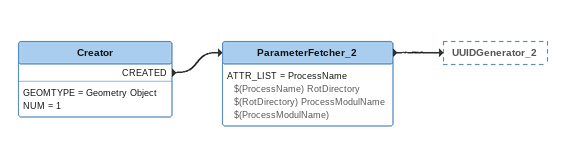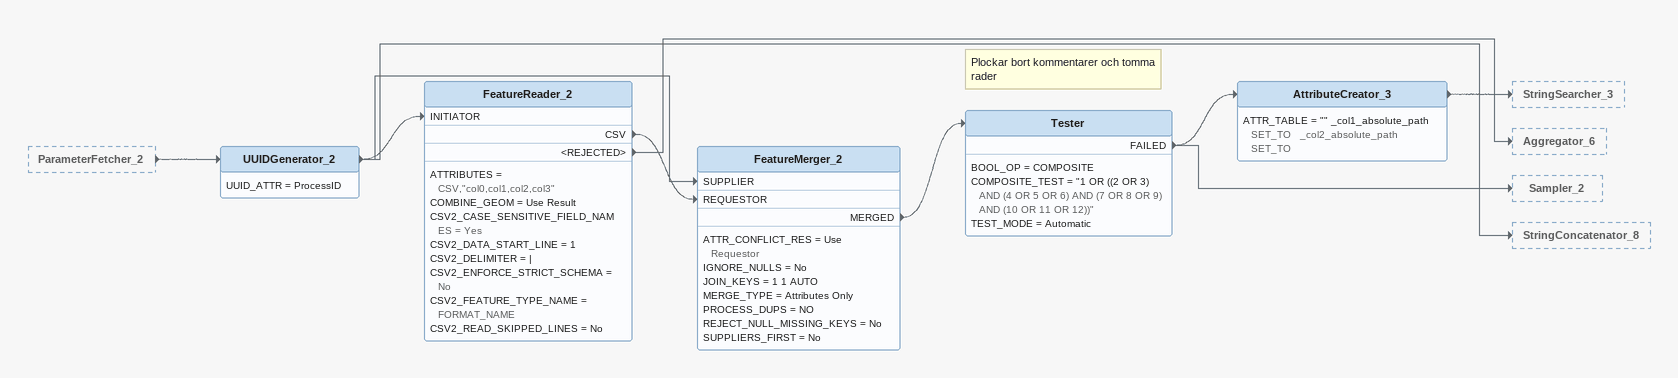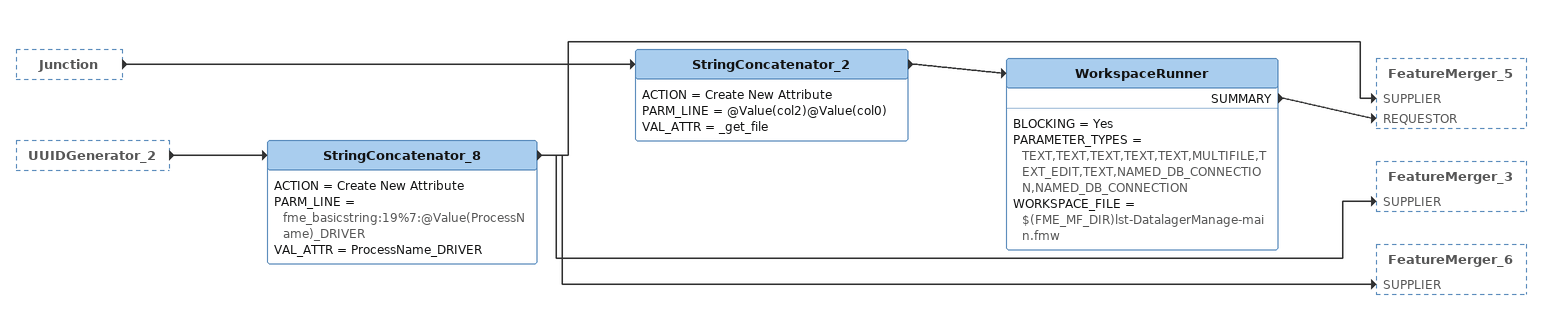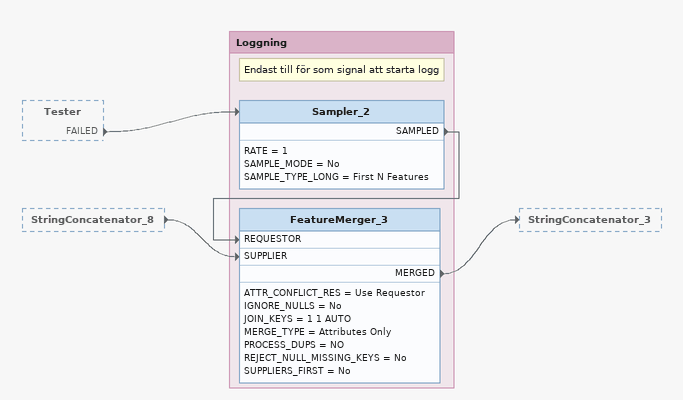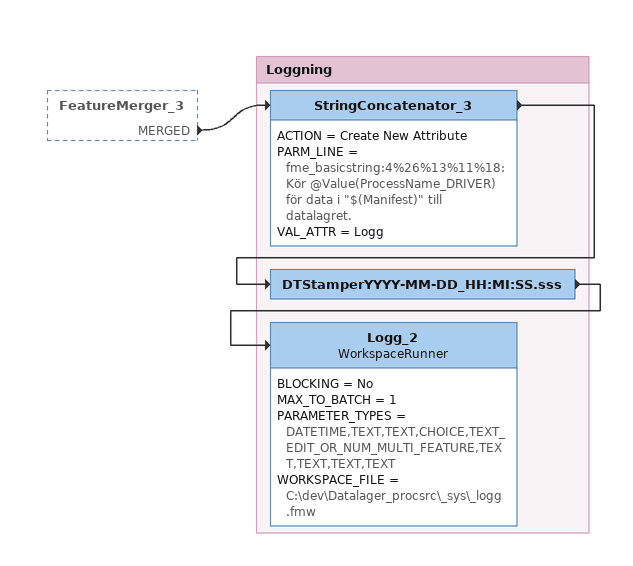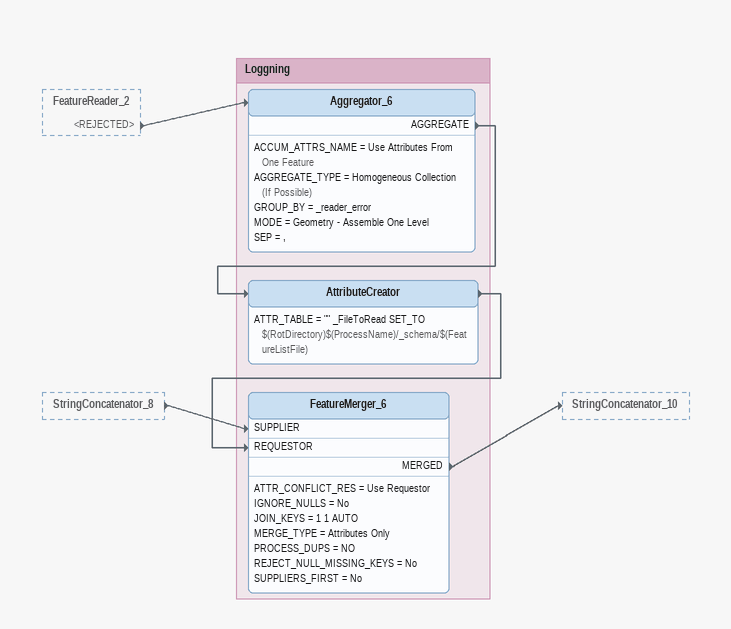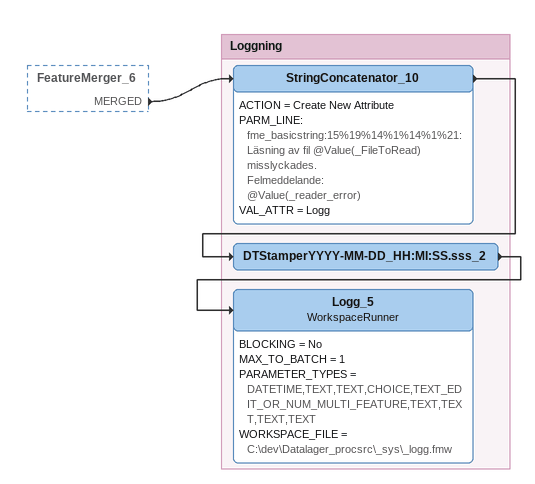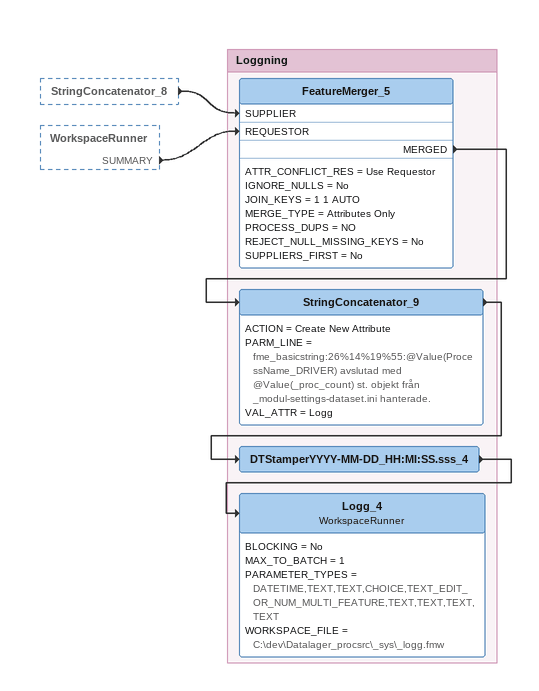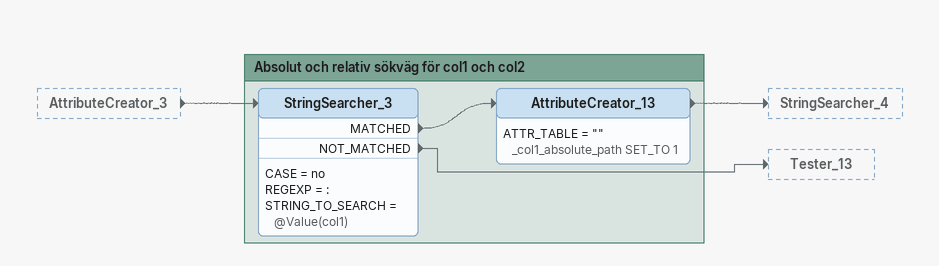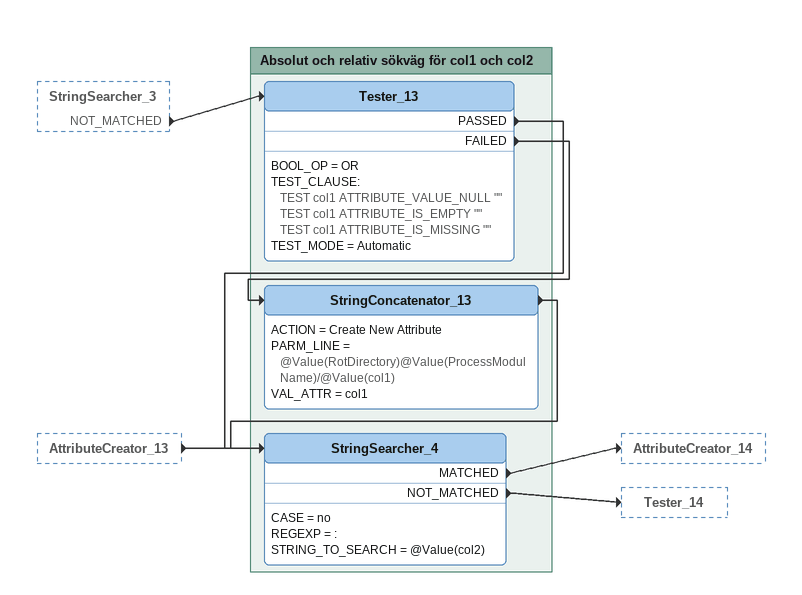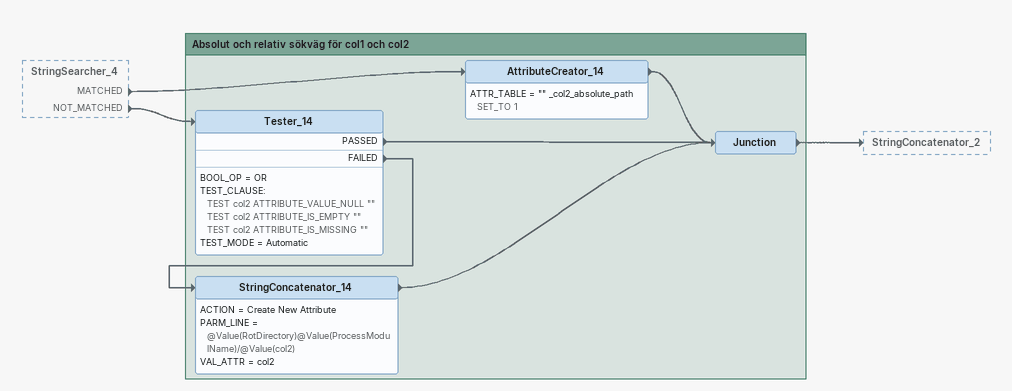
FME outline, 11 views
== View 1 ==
Creator
    GEOMTYPE = Geometry Object
    NUM = 1
    CREATED -> ParameterFetcher_2
ParameterFetcher_2
    ATTR_LIST = ProcessName $(ProcessName) RotDirectory $(RotDirectory) ProcessModulName $(ProcessModulName)
    -> UUIDGenerator_2

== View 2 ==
ParameterFetcher_2 [outside]
    -> UUIDGenerator_2
UUIDGenerator_2
    UUID_ATTR = ProcessID
    -> FeatureReader_2 [INITIATOR]
    -> FeatureMerger_2 [SUPPLIER]
    -> StringConcatenator_8
FeatureReader_2
    ATTRIBUTES = CSV,"col0,col1,col2,col3"
    COMBINE_GEOM = Use Result
    CSV2_CASE_SENSITIVE_FIELD_NAMES = Yes
    CSV2_DATA_START_LINE = 1
    CSV2_DELIMITER = |
    CSV2_ENFORCE_STRICT_SCHEMA = No
    CSV2_FEATURE_TYPE_NAME = FORMAT_NAME
    CSV2_READ_SKIPPED_LINES = No
    CSV -> FeatureMerger_2 [REQUESTOR]
    <REJECTED> -> Aggregator_6
FeatureMerger_2
    ATTR_CONFLICT_RES = Use Requestor
    IGNORE_NULLS = No
    JOIN_KEYS = 1 1 AUTO
    MERGE_TYPE = Attributes Only
    PROCESS_DUPS = NO
    REJECT_NULL_MISSING_KEYS = No
    SUPPLIERS_FIRST = No
    MERGED -> Tester
Note: Plockar bort kommentarer och tomma rader
Tester
    BOOL_OP = COMPOSITE
    COMPOSITE_TEST = "1 OR ((2 OR 3) AND (4 OR 5 OR 6) AND (7 OR 8 OR 9) AND (10 OR 11 OR 12))"
    TEST_MODE = Automatic
    FAILED -> AttributeCreator_3
    FAILED -> Sampler_2
AttributeCreator_3
    ATTR_TABLE = "" _col1_absolute_path SET_TO   _col2_absolute_path SET_TO
    -> StringSearcher_3

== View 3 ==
Junction [outside]
    -> StringConcatenator_2
UUIDGenerator_2 [outside]
    -> StringConcatenator_8
StringConcatenator_2
    ACTION = Create New Attribute
    PARM_LINE = @Value(col2)@Value(col0)
    VAL_ATTR = _get_file
    -> WorkspaceRunner
WorkspaceRunner
    BLOCKING = Yes
    PARAMETER_TYPES = TEXT,TEXT,TEXT,TEXT,TEXT,MULTIFILE,TEXT_EDIT,TEXT,NAMED_DB_CONNECTION,NAMED_DB_CONNECTION
    WORKSPACE_FILE = $(FME_MF_DIR)lst-DatalagerManage-main.fmw
    SUMMARY -> FeatureMerger_5 [REQUESTOR]
StringConcatenator_8
    ACTION = Create New Attribute
    PARM_LINE = fme_basicstring:19%7:@Value(ProcessName)_DRIVER
    VAL_ATTR = ProcessName_DRIVER
    -> FeatureMerger_3 [SUPPLIER]
    -> FeatureMerger_6 [SUPPLIER]
    -> FeatureMerger_5 [SUPPLIER]

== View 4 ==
Tester [outside]
    FAILED -> Sampler_2
StringConcatenator_8 [outside]
    -> FeatureMerger_3 [SUPPLIER]

Bookmark: Loggning
Note: Endast till för som signal att starta logg
Sampler_2
    RATE = 1
    SAMPLE_MODE = No
    SAMPLE_TYPE_LONG = First N Features
    SAMPLED -> FeatureMerger_3 [REQUESTOR]
FeatureMerger_3
    ATTR_CONFLICT_RES = Use Requestor
    IGNORE_NULLS = No
    JOIN_KEYS = 1 1 AUTO
    MERGE_TYPE = Attributes Only
    PROCESS_DUPS = NO
    REJECT_NULL_MISSING_KEYS = No
    SUPPLIERS_FIRST = No
    MERGED -> StringConcatenator_3

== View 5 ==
FeatureMerger_3 [outside]
    MERGED -> StringConcatenator_3

Bookmark: Loggning
StringConcatenator_3
    ACTION = Create New Attribute
    PARM_LINE = fme_basicstring:4%26%13%11%18:Kör @Value(ProcessName_DRIVER) för data i "$(Manifest)" till datalagret.
    VAL_ATTR = Logg
    -> DTStamperYYYY-MM-DD_HH:MI:SS.sss
DTStamperYYYY-MM-DD_HH:MI:SS.sss
    -> Logg_2
Logg_2: WorkspaceRunner
    BLOCKING = No
    MAX_TO_BATCH = 1
    PARAMETER_TYPES = DATETIME,TEXT,TEXT,CHOICE,TEXT_EDIT_OR_NUM_MULTI_FEATURE,TEXT,TEXT,TEXT,TEXT
    WORKSPACE_FILE = C:\dev\Datalager_procsrc\_sys\_logg.fmw

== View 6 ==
FeatureReader_2 [outside]
    <REJECTED> -> Aggregator_6
StringConcatenator_8 [outside]
    -> FeatureMerger_6 [SUPPLIER]

Bookmark: Loggning
Aggregator_6
    ACCUM_ATTRS_NAME = Use Attributes From One Feature
    AGGREGATE_TYPE = Homogeneous Collection (If Possible)
    GROUP_BY = _reader_error
    MODE = Geometry - Assemble One Level
    SEP = ,
    AGGREGATE -> AttributeCreator
AttributeCreator
    ATTR_TABLE = "" _FileToRead SET_TO $(RotDirectory)$(ProcessName)/_schema/$(FeatureListFile)
    -> FeatureMerger_6 [REQUESTOR]
FeatureMerger_6
    ATTR_CONFLICT_RES = Use Requestor
    IGNORE_NULLS = No
    JOIN_KEYS = 1 1 AUTO
    MERGE_TYPE = Attributes Only
    PROCESS_DUPS = NO
    REJECT_NULL_MISSING_KEYS = No
    SUPPLIERS_FIRST = No
    MERGED -> StringConcatenator_10

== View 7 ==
FeatureMerger_6 [outside]
    MERGED -> StringConcatenator_10

Bookmark: Loggning
StringConcatenator_10
    ACTION = Create New Attribute
    PARM_LINE:
      fme_basicstring:15%19%14%1%14%1%21:Läsning av fil @Value(_FileToRead) misslyckades.
      Felmeddelande:
      @Value(_reader_error)
    VAL_ATTR = Logg
    -> DTStamperYYYY-MM-DD_HH:MI:SS.sss_2
DTStamperYYYY-MM-DD_HH:MI:SS.sss_2
    -> Logg_5
Logg_5: WorkspaceRunner
    BLOCKING = No
    MAX_TO_BATCH = 1
    PARAMETER_TYPES = DATETIME,TEXT,TEXT,CHOICE,TEXT_EDIT_OR_NUM_MULTI_FEATURE,TEXT,TEXT,TEXT,TEXT
    WORKSPACE_FILE = C:\dev\Datalager_procsrc\_sys\_logg.fmw

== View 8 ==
StringConcatenator_8 [outside]
    -> FeatureMerger_5 [SUPPLIER]
WorkspaceRunner [outside]
    SUMMARY -> FeatureMerger_5 [REQUESTOR]

Bookmark: Loggning
FeatureMerger_5
    ATTR_CONFLICT_RES = Use Requestor
    IGNORE_NULLS = No
    JOIN_KEYS = 1 1 AUTO
    MERGE_TYPE = Attributes Only
    PROCESS_DUPS = NO
    REJECT_NULL_MISSING_KEYS = No
    SUPPLIERS_FIRST = No
    MERGED -> StringConcatenator_9
StringConcatenator_9
    ACTION = Create New Attribute
    PARM_LINE = fme_basicstring:26%14%19%55:@Value(ProcessName_DRIVER) avslutad med @Value(_proc_count) st. objekt från _modul-settings-dataset.ini hanterade.
    VAL_ATTR = Logg
    -> DTStamperYYYY-MM-DD_HH:MI:SS.sss_4
DTStamperYYYY-MM-DD_HH:MI:SS.sss_4
    -> Logg_4
Logg_4: WorkspaceRunner
    BLOCKING = No
    MAX_TO_BATCH = 1
    PARAMETER_TYPES = DATETIME,TEXT,TEXT,CHOICE,TEXT_EDIT_OR_NUM_MULTI_FEATURE,TEXT,TEXT,TEXT,TEXT
    WORKSPACE_FILE = C:\dev\Datalager_procsrc\_sys\_logg.fmw

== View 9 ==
AttributeCreator_3 [outside]
    -> StringSearcher_3

Bookmark: Absolut och relativ sökväg för col1 och col2
StringSearcher_3
    CASE = no
    REGEXP = :
    STRING_TO_SEARCH = @Value(col1)
    MATCHED -> AttributeCreator_13
    NOT_MATCHED -> Tester_13
AttributeCreator_13
    ATTR_TABLE = "" _col1_absolute_path SET_TO 1
    -> StringSearcher_4

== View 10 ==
StringSearcher_3 [outside]
    NOT_MATCHED -> Tester_13
AttributeCreator_13 [outside]
    -> StringSearcher_4

Bookmark: Absolut och relativ sökväg för col1 och col2
Tester_13
    BOOL_OP = OR
    TEST_CLAUSE:
      TEST col1 ATTRIBUTE_VALUE_NULL ""
      TEST col1 ATTRIBUTE_IS_EMPTY ""
      TEST col1 ATTRIBUTE_IS_MISSING ""
    TEST_MODE = Automatic
    PASSED -> StringSearcher_4
    FAILED -> StringConcatenator_13
StringConcatenator_13
    ACTION = Create New Attribute
    PARM_LINE = @Value(RotDirectory)@Value(ProcessModulName)/@Value(col1)
    VAL_ATTR = col1
    -> StringSearcher_4
StringSearcher_4
    CASE = no
    REGEXP = :
    STRING_TO_SEARCH = @Value(col2)
    MATCHED -> AttributeCreator_14
    NOT_MATCHED -> Tester_14

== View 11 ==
StringSearcher_4 [outside]
    MATCHED -> AttributeCreator_14
    NOT_MATCHED -> Tester_14

Bookmark: Absolut och relativ sökväg för col1 och col2
AttributeCreator_14
    ATTR_TABLE = "" _col2_absolute_path SET_TO 1
    -> Junction
Tester_14
    BOOL_OP = OR
    TEST_CLAUSE:
      TEST col2 ATTRIBUTE_VALUE_NULL ""
      TEST col2 ATTRIBUTE_IS_EMPTY ""
      TEST col2 ATTRIBUTE_IS_MISSING ""
    TEST_MODE = Automatic
    PASSED -> Junction
    FAILED -> StringConcatenator_14
StringConcatenator_14
    ACTION = Create New Attribute
    PARM_LINE = @Value(RotDirectory)@Value(ProcessModulName)/@Value(col2)
    VAL_ATTR = col2
    -> Junction
Junction
    -> StringConcatenator_2
